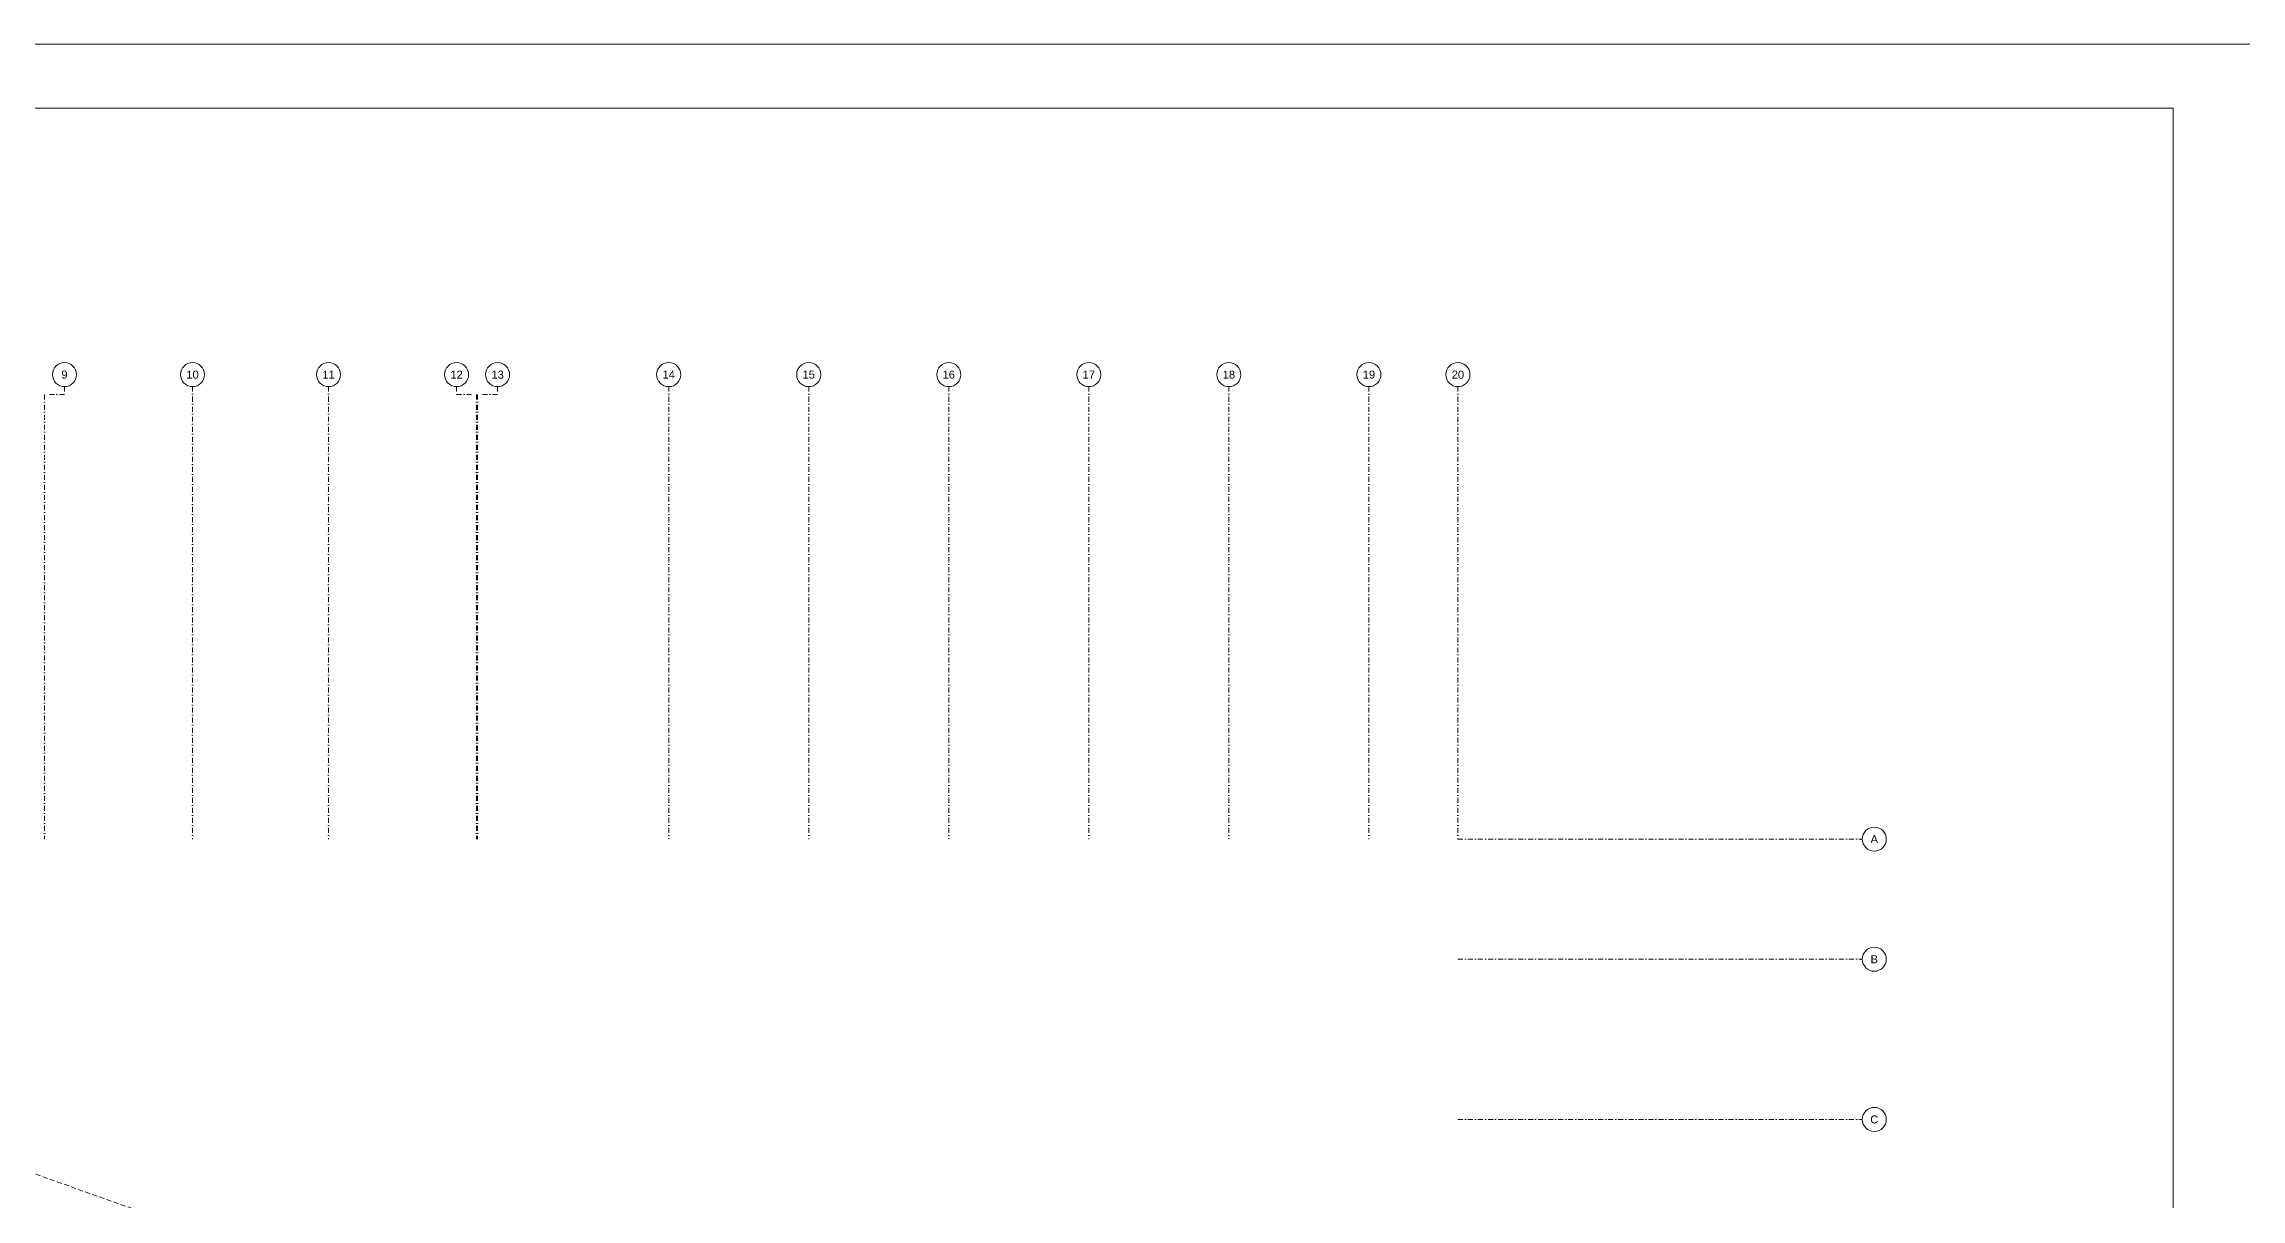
# Model space of a CAD drawing. Header units: metres. Extents: x -13194 to 152406, y -14653 to 29421.
# Drawn here: x 89357 to 100339, y 6832 to 12601 of the extents above; entities that cross this region are included whole.
import ezdxf
from ezdxf.enums import TextEntityAlignment as Align

# ---------------------------------------------------------------- set-up
doc = ezdxf.new("R2010")
doc.units = ezdxf.units.M
doc.header["$LTSCALE"] = 100
doc.header["$MEASUREMENT"] = 0
for name, pattern in [('DASHDOT2', [0.5, 0.25, -0.125, 0, -0.125]), ('DOT2', [0.125, 0, -0.125]), ('HIDDEN', [0.375, 0.25, -0.125])]:
    doc.linetypes.add(name, pattern=pattern)
doc.layers.get('0').update_dxf_attribs({"color": 9, "lineweight": 9})
for name, color, linetype, lineweight in [('20', 9, 'DOT2', 9), ('21', 9, 'Continuous', 9), ('24', 9, 'DASHDOT2', 9), ('40A', 9, 'Continuous', 9)]:
    doc.layers.add(name, color=color, linetype=linetype, lineweight=lineweight)
doc.styles.add('Arial', font='arial.ttf', dxfattribs={"height": 2.5})

# ---------------------------------------------------------------- blocks, each defined once
blk = doc.blocks.new('0_aks')
at = {"linetype": 'Continuous'}
blk.add_circle((0, 0), 3, dxfattribs=at)
at = {"style": 'Arial'}
blk.add_attdef('AKS', text='', height=2, dxfattribs=at).set_placement((0, 0), align=Align.MIDDLE_CENTER)
blk = doc.blocks.new('p-akslar_yeni')
at = {"layer": '24'}
for points in [[(11875, 2315), (11875, 2275), (11775, 2275), (11775, 55)], [(12515, 2315), (12515, 2315), (12515, 55)], [(13195, 2315), (13195, 55)], [(13835, 2315), (13835, 2275), (13935, 2275), (13935, 55)], [(14040, 2315), (14040, 2275), (13940, 2275), (13940, 55)], [(14895, 2315), (14895, 55)], [(15595, 2315), (15595, 55)], [(16295, 2315), (16295, 55)], [(16995, 2315), (16995, 55)], [(17695, 2315), (17695, 55)], [(18395, 2315), (18395, 55)], [(18840, 2315), (18840, 55)], [(18840, 55), (20861, 55)], [(18840, -545), (20861, -545)], [(18840, -1345), (20861, -1345)]]:
    blk.add_lwpolyline(points, dxfattribs=at)
at = {"layer": '21', "xscale": 20, "yscale": 20, "zscale": 20}
for p, values in [((11875, 2375), {'AKS': '9'}), ((12515, 2375), {'AKS': '10'}), ((13195, 2375), {'AKS': '11'}), ((13835, 2375), {'AKS': '12'}), ((14040, 2375), {'AKS': '13'}), ((14895, 2375), {'AKS': '14'}), ((15595, 2375), {'AKS': '15'}), ((16295, 2375), {'AKS': '16'}), ((16995, 2375), {'AKS': '17'}), ((17695, 2375), {'AKS': '18'}), ((18395, 2375), {'AKS': '19'}), ((18840, 2375), {'AKS': '20'}), ((20921, 55), {'AKS': 'A'}), ((20921, -545), {'AKS': 'B'}), ((20921, -1345), {'AKS': 'C'})]:
    blk.add_blockref('0_aks', p, dxfattribs=at).add_auto_attribs(values)
blk = doc.blocks.new('1.Bod.Ara.Mimari Elk')
at = {"layer": '20', "linetype": 'HIDDEN'}
blk.add_lwpolyline([(11767.85, -4685.8), (11421.22, -4460.1), (10945.13, -4163.64), (9074.53, -3238.51), (6612.89, -2132.43), (4752.35, -1474.85), (3821.13, -1227.81)], dxfattribs=at)

msp = doc.modelspace()

# ---------------------------------------------------------------- linework, layer by layer
at = {"layer": '40A'}
for points in [[(102159, -4219), (74159, -4219), (74159, 12601), (102159, 12601)], [(74479, 12281), (100000, 12281), (100000, -3899), (74479, -3899)]]:
    msp.add_lwpolyline(points, close=True, dxfattribs=at)

# ---------------------------------------------------------------- block references
msp.add_blockref('1.Bod.Ara.Mimari Elk', (84000, 8630))
at = {"layer": '24'}
msp.add_blockref('p-akslar_yeni', (77585, 8575), dxfattribs=at)

doc.saveas('drawing.dxf')
